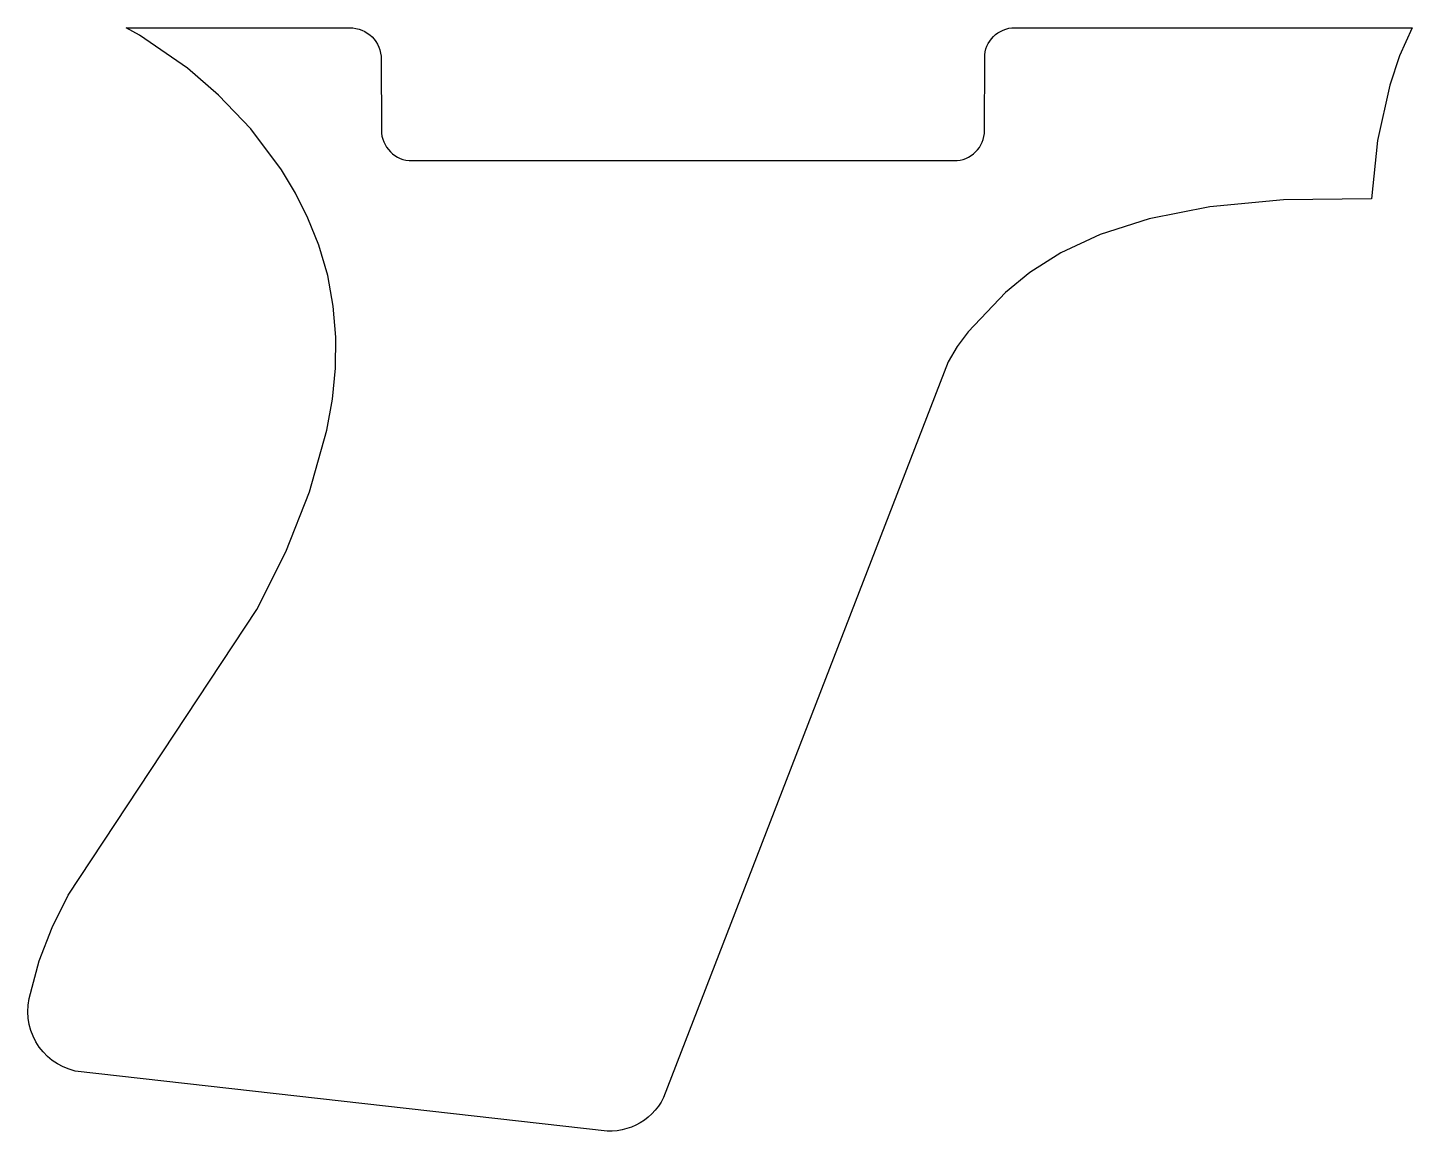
# Model space of a CAD drawing. Header units: metres. Extents: x 30.2 to 112.7, y -263.1 to -197.3.
import ezdxf

# ---------------------------------------------------------------- set-up
doc = ezdxf.new("R2010")
doc.units = ezdxf.units.M

msp = doc.modelspace()

# ---------------------------------------------------------------- linework, layer by layer
msp.add_lwpolyline([(30.280864, -255.145032), (30.883606, -252.899672), (31.655766, -250.904502), (32.61741, -248.987564), (43.846242, -231.978708), (45.563028, -228.532944), (46.991016, -224.96018), (48.015906, -221.304358), (48.341534, -219.458794), (48.523652, -217.608912), (48.548036, -215.760046), (48.400208, -213.91753), (48.066198, -212.086952), (47.531528, -210.2739), (46.88586, -208.672176), (46.138338, -207.180434), (45.30852, -205.797658), (43.481498, -203.355194), (41.563798, -201.337672), (39.713662, -199.73798), (36.850828, -197.763384), (36.060888, -197.325742), (49.561496, -197.335394), (49.748948, -197.364096), (49.93005, -197.410578), (50.103532, -197.474078), (50.268632, -197.55358), (50.424334, -197.648068), (50.569622, -197.75678), (50.703734, -197.8787), (50.825654, -198.012812), (50.934366, -198.1581), (51.028854, -198.313802), (51.108356, -198.478902), (51.171856, -198.652384), (51.218338, -198.833486), (51.24704, -199.020938), (51.266344, -203.603352), (51.294284, -203.785978), (51.339496, -203.962254), (51.401218, -204.131164), (51.478688, -204.291946), (51.57089, -204.443584), (51.676808, -204.585062), (51.795426, -204.715618), (51.925982, -204.834236), (52.06746, -204.940154), (52.219098, -205.032356), (52.37988, -205.109826), (52.54879, -205.171548), (52.725066, -205.21676), (52.907692, -205.2447), (85.555074, -205.244954), (85.734906, -205.217522), (85.908642, -205.172818), (86.075012, -205.111858), (86.233254, -205.035658), (86.382606, -204.94498), (86.522052, -204.840586), (86.65083, -204.723746), (86.76767, -204.594968), (86.872064, -204.455522), (86.962742, -204.30617), (87.038942, -204.147928), (87.099902, -203.981558), (87.144606, -203.807822), (87.172038, -203.62799), (87.190834, -198.947024), (87.218266, -198.7677), (87.262716, -198.594726), (87.323422, -198.428864), (87.399368, -198.270876), (87.489792, -198.122032), (87.593678, -197.983094), (87.710264, -197.854824), (87.838534, -197.738238), (87.977472, -197.634352), (88.126316, -197.543928), (88.284304, -197.467982), (88.450166, -197.407276), (88.62314, -197.362826), (88.802464, -197.335394), (112.654334, -197.325996), (111.891572, -199.007984), (111.308134, -200.746614), (110.582964, -204.047598), (110.231936, -207.519524), (104.98074, -207.579722), (100.599494, -207.998568), (96.99371, -208.70799), (94.068392, -209.639662), (91.728544, -210.725766), (89.879424, -211.897976), (88.426036, -213.087966), (86.20887, -215.430608), (85.559138, -216.303098), (85.015832, -217.22461), (68.067936, -261.047738), (67.921378, -261.310882), (67.755516, -261.558532), (67.571366, -261.789926), (67.370198, -262.004556), (67.153536, -262.201406), (66.922396, -262.379714), (66.678048, -262.538972), (66.421762, -262.678164), (66.154808, -262.796528), (65.878456, -262.893556), (65.593976, -262.968232), (65.302638, -263.020048), (65.005712, -263.048242), (64.704468, -263.051798), (33.036256, -259.464048), (32.661098, -259.358638), (32.305752, -259.216144), (31.971742, -259.039106), (31.660846, -258.830064), (31.374842, -258.591812), (31.115762, -258.326636), (30.88513, -258.037076), (30.684724, -257.725672), (30.516322, -257.39471), (30.381956, -257.046984), (30.28315, -256.685034), (30.221682, -256.3114), (30.19933, -255.928368), (30.217872, -255.538732), (30.279086, -255.144778)])

doc.saveas('drawing.dxf')
